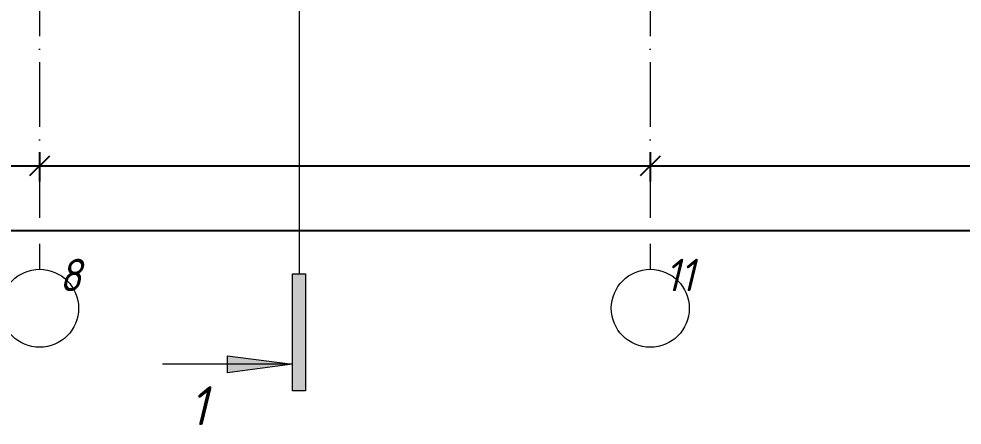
# Model space of a CAD drawing. Header units: millimetres. Extents: x -401725 to 250493, y 305116 to 802890.
# Drawn here: x -2569 to 4691, y 373597 to 376725 of the extents above; entities that cross this region are included whole.
import ezdxf

# ---------------------------------------------------------------- set-up
doc = ezdxf.new("R2010")
doc.units = ezdxf.units.MM
doc.linetypes.add('50_200_ШТРИХ_1Т_ш5_п1_п1_', pattern=[700, 500, -100, 0, -100])
for name, color, linetype, lineweight in [('A-____-____-DIMS', 7, 'Continuous', 9), ('G-____-____-SYMB', 7, 'Continuous', 9), ('S-GRID-____-IDEN', 7, 'Continuous', 9), ('S-GRID-____-OTLN-1', 7, '50_200_ШТРИХ_1Т_ш5_п1_п1_', 9)]:
    doc.layers.add(name, color=color, linetype=linetype, lineweight=lineweight)
doc.layers.add('G-____-____-SYMB-1', color=9, linetype='Continuous', lineweight=9, true_color=0x808080)
doc.styles.add('ISOCPEUR_I', font='isocpeui.ttf', dxfattribs={"width": 0.9, "height": 2.5})
doc.styles.add('ISOCPEUR_I_10', font='isocpeui.ttf', dxfattribs={"width": 0.9, "height": 180})
doc.styles.add('ISOCPEUR_I_9', font='isocpeui.ttf', dxfattribs={"width": 0.9, "height": 250})
doc.dimstyles.new('ISO-2_5_0_9К_БОЛЬШОЙ_ОСИ', dxfattribs={"dimscale": 304.8, "dimtxt": 248.995294, "dimasz": 0.492126, "dimexe": 0.393701, "dimexo": 0, "dimgap": 0, "dimtad": 1, "dimdec": 0, "dimzin": 0, "dimdsep": 46, "dimtxsty": 'ISOCPEUR_I', "dimblk1": 'OBLIQUE', "dimblk2": 'OBLIQUE', "dimsah": 1, "dimcen": 0.09, "dimdle": 0.393701, "dimazin": 0, "dimtfac": 1, "dimtdec": 4, "dimtix": 1, "dimtmove": 0, "dimatfit": 3, "dimfxl": 1, "dimtvp": 1, "dimtolj": 1, "dimtzin": 0, "dimarcsym": 2})

# ---------------------------------------------------------------- blocks, each defined once
blk = doc.blocks.new('Ось сетки - Круг_Ø6_00__ISO-2_5_0_9K_-25732049-АР1_План отверстий 2 этажа в осях 1-64_Ю-ЯЯ')
at = {"layer": 'S-GRID-____-IDEN'}
blk.add_circle((0, 0), 3, dxfattribs=at)
blk = doc.blocks.new('Разрез - Концевая часть разреза-18266132-АР1_План отверстий 2 этажа в осях 1-64_Ю-ЯЯ')
at = {"layer": 'G-____-____-SYMB'}
for points in [[(0, 0.5), (0, -0.5), (-9, -0.5), (-9, 0.5)], [(-6.292, -5.5), (-7.609, -5.5), (-6.95, -0.5)]]:
    blk.add_hatch(color=256, dxfattribs=at).paths.add_polyline_path(points, flags=0)
for p, q in [((0, 0.5), (-9, 0.5)), ((-9, 0.5), (-9, -0.5)), ((0, -0.5), (0, 0.5)), ((-9, -0.5), (0, -0.5)), ((-6.95, -0.5), (-7.609, -5.5)), ((-6.95, -0.5), (-6.95, -10.5)), ((-6.292, -5.5), (-6.95, -0.5)), ((-7.609, -5.5), (-6.292, -5.5))]:
    blk.add_line(p, q, dxfattribs=at)
blk = doc.blocks.new('_Oblique')
at = {"color": 0, "linetype": 'ByBlock', "lineweight": -2}
blk.add_line((-0.5, -0.5), (0.5, 0.5), dxfattribs=at)
blk = doc.blocks.new('*D8826')
at = {"layer": 'A-____-____-DIMS', "color": 0, "lineweight": -2, "transparency": 16777216}
for p, q in [((-5809.1, 375699.2), (-5809.1, 375473.2)), ((-2409.1, 375699.2), (-2409.1, 375473.2)), ((-5929.1, 375593.2), (-2289.1, 375593.2))]:
    blk.add_line(p, q, dxfattribs=at)
at = {"layer": 'Defpoints', "color": 0, "transparency": 16777216}
for p in [(-5809.1, 375699.2), (-2409.1, 375699.2), (-2409.1, 375593.2)]:
    blk.add_point(p, dxfattribs=at)
at = {"layer": 'A-____-____-DIMS', "color": 0, "lineweight": -2, "transparency": 16777216, "xscale": 150, "yscale": 150, "zscale": 150, "rotation": 180}
blk.add_blockref('_Oblique', (-5809.1, 375593.2), dxfattribs=at)
at = {"layer": 'A-____-____-DIMS', "color": 0, "lineweight": -2, "transparency": 16777216, "xscale": 150, "yscale": 150, "zscale": 150}
blk.add_blockref('_Oblique', (-2409.1, 375593.2), dxfattribs=at)
at = {"layer": 'A-____-____-DIMS', "color": 0, "transparency": 16777216, "insert": (-4109.1, 375594.4), "char_height": 2.5, "width": 781.462, "attachment_point": 5, "style": 'ISOCPEUR_I'}
blk.add_mtext('\\A1;3400', dxfattribs=at)
blk = doc.blocks.new('*D8827')
at = {"layer": 'A-____-____-DIMS', "color": 0, "lineweight": -2, "transparency": 16777216}
for p, q in [((-2409.1, 375699.2), (-2409.1, 375473.2)), ((2290.9, 375699.2), (2290.9, 375473.2)), ((-2529.1, 375593.2), (2410.9, 375593.2))]:
    blk.add_line(p, q, dxfattribs=at)
at = {"layer": 'Defpoints', "color": 0, "transparency": 16777216}
for p in [(-2409.1, 375699.2), (2290.9, 375699.2), (2290.9, 375593.2)]:
    blk.add_point(p, dxfattribs=at)
at = {"layer": 'A-____-____-DIMS', "color": 0, "lineweight": -2, "transparency": 16777216, "xscale": 150, "yscale": 150, "zscale": 150, "rotation": 180}
blk.add_blockref('_Oblique', (-2409.1, 375593.2), dxfattribs=at)
at = {"layer": 'A-____-____-DIMS', "color": 0, "lineweight": -2, "transparency": 16777216, "xscale": 150, "yscale": 150, "zscale": 150}
blk.add_blockref('_Oblique', (2290.9, 375593.2), dxfattribs=at)
at = {"layer": 'A-____-____-DIMS', "color": 0, "transparency": 16777216, "insert": (-59.1, 375594.4), "char_height": 2.5, "width": 781.462, "attachment_point": 5, "style": 'ISOCPEUR_I'}
blk.add_mtext('\\A1;4700', dxfattribs=at)
blk = doc.blocks.new('*D8828')
at = {"layer": 'A-____-____-DIMS', "color": 0, "lineweight": -2, "transparency": 16777216}
for p, q in [((2290.9, 375699.2), (2290.9, 375473.2)), ((5290.9, 375699.2), (5290.9, 375473.2)), ((2170.9, 375593.2), (5410.9, 375593.2))]:
    blk.add_line(p, q, dxfattribs=at)
at = {"layer": 'Defpoints', "color": 0, "transparency": 16777216}
for p in [(2290.9, 375699.2), (5290.9, 375699.2), (5290.9, 375593.2)]:
    blk.add_point(p, dxfattribs=at)
at = {"layer": 'A-____-____-DIMS', "color": 0, "lineweight": -2, "transparency": 16777216, "xscale": 150, "yscale": 150, "zscale": 150, "rotation": 180}
blk.add_blockref('_Oblique', (2290.9, 375593.2), dxfattribs=at)
at = {"layer": 'A-____-____-DIMS', "color": 0, "lineweight": -2, "transparency": 16777216, "xscale": 150, "yscale": 150, "zscale": 150}
blk.add_blockref('_Oblique', (5290.9, 375593.2), dxfattribs=at)
at = {"layer": 'A-____-____-DIMS', "color": 0, "transparency": 16777216, "insert": (3790.9, 375594.4), "char_height": 2.5, "width": 758.478, "attachment_point": 5, "style": 'ISOCPEUR_I'}
blk.add_mtext('\\A1;3000', dxfattribs=at)
blk = doc.blocks.new('*D8996')
at = {"layer": 'A-____-____-DIMS', "color": 0, "lineweight": -2, "transparency": 16777216}
for p, q in [((-18009.1, 375202.4), (-18009.1, 374976.4)), ((55390.9, 375202.4), (55390.9, 374976.4)), ((-18129.1, 375096.4), (55510.9, 375096.4))]:
    blk.add_line(p, q, dxfattribs=at)
at = {"layer": 'Defpoints', "color": 0, "transparency": 16777216}
for p in [(-18009.1, 375202.4), (55390.9, 375202.4), (55390.9, 375096.4)]:
    blk.add_point(p, dxfattribs=at)
at = {"layer": 'A-____-____-DIMS', "color": 0, "lineweight": -2, "transparency": 16777216, "xscale": 150, "yscale": 150, "zscale": 150, "rotation": 180}
blk.add_blockref('_Oblique', (-18009.1, 375096.4), dxfattribs=at)
at = {"layer": 'A-____-____-DIMS', "color": 0, "lineweight": -2, "transparency": 16777216, "xscale": 150, "yscale": 150, "zscale": 150}
blk.add_blockref('_Oblique', (55390.9, 375096.4), dxfattribs=at)
at = {"layer": 'A-____-____-DIMS', "color": 0, "transparency": 16777216, "insert": (18690.9, 375097.6), "char_height": 2.5, "width": 971.082, "attachment_point": 5, "style": 'ISOCPEUR_I'}
blk.add_mtext('\\A1;73400', dxfattribs=at)

msp = doc.modelspace()

# ---------------------------------------------------------------- linework, layer by layer
at = {"layer": 'G-____-____-SYMB-1'}
msp.add_line((-412.8103, 376826.2225), (-412.8103, 374760.6029), dxfattribs=at)
at = {"layer": 'S-GRID-____-OTLN-1'}
for p, q in [((-2409.0813, 412797.5486), (-2409.0813, 374796.285)), ((2290.9187, 412797.5486), (2290.9187, 374796.285))]:
    msp.add_line(p, q, dxfattribs=at)

# ---------------------------------------------------------------- block references
at = {"layer": 'G-____-____-SYMB', "extrusion": (0, 0, -1), "xscale": 99.99999999999993, "yscale": 99.99999999999993, "zscale": 99.99999999999993, "rotation": 90.00000000000053}
msp.add_blockref('Разрез - Концевая часть разреза-18266132-АР1_План отверстий 2 этажа в осях 1-64_Ю-ЯЯ', (412.8103, 374760.6029), dxfattribs=at)
at = {"layer": 'S-GRID-____-IDEN', "xscale": 99.99999999999993, "yscale": 99.99999999999993, "zscale": 99.99999999999993, "rotation": 180}
for p in [(-2409.0813, 374496.285), (2290.9187, 374496.285)]:
    msp.add_blockref('Ось сетки - Круг_Ø6_00__ISO-2_5_0_9K_-25732049-АР1_План отверстий 2 этажа в осях 1-64_Ю-ЯЯ', p, dxfattribs=at)

# ---------------------------------------------------------------- texts
at = {"layer": 'G-____-____-SYMB', "insert": (-1252.41, 373895.7846), "char_height": 300, "width": 184.388125, "attachment_point": 1, "style": 'ISOCPEUR_I_10'}
msp.add_mtext('\\fISOCPEUR|b0|i1|c204|p34|;1', dxfattribs=at)
at = {"layer": 'S-GRID-____-IDEN', "char_height": 250, "attachment_point": 1, "style": 'ISOCPEUR_I_9'}
for s, insert, width in [('\\fISOCPEUR|b0|i1|c204|p34|;\\W.9;8', (-2258.5378, 374877.4724), 202.02525), ('11', (2405.9122, 374877.4724), 288.6075)]:
    msp.add_mtext(s, dxfattribs=dict(at, insert=insert, width=width))

# ---------------------------------------------------------------- dimensions: what is measured, and where the dimension line sits
at = {"layer": 'A-____-____-DIMS'}
for base, p1, p2, override, picture, middle in [((-2409.0813, 375593.1643), (-5809.0813, 375699.2303), (-2409.0813, 375699.2303), {"dimpost": '<>', "dimfxl": 3400}, '*D8826', (-4109.0813, 375594.4143)), ((2290.9187, 375593.1643), (-2409.0813, 375699.2303), (2290.9187, 375699.2303), {"dimpost": '<>', "dimfxl": 4700}, '*D8827', (-59.0813, 375594.4304)), ((5290.9187, 375593.1643), (2290.9187, 375699.2303), (5290.9187, 375699.2303), {"dimpost": '<>', "dimfxl": 3000}, '*D8828', (3790.9187, 375594.4143)), ((55390.9187, 375096.364), (-18009.0813, 375202.43), (55390.9187, 375202.43), {"dimpost": '<>', "dimfxl": 73400}, '*D8996', (18690.9187, 375097.6301))]:
    dim = msp.add_linear_dim(base=base, p1=p1, p2=p2, dimstyle='ISO-2_5_0_9К_БОЛЬШОЙ_ОСИ', override=override, dxfattribs=at)
    dim.commit()
    dim.dimension.update_dxf_attribs({"geometry": picture, "text_midpoint": middle})

doc.saveas('drawing.dxf')
